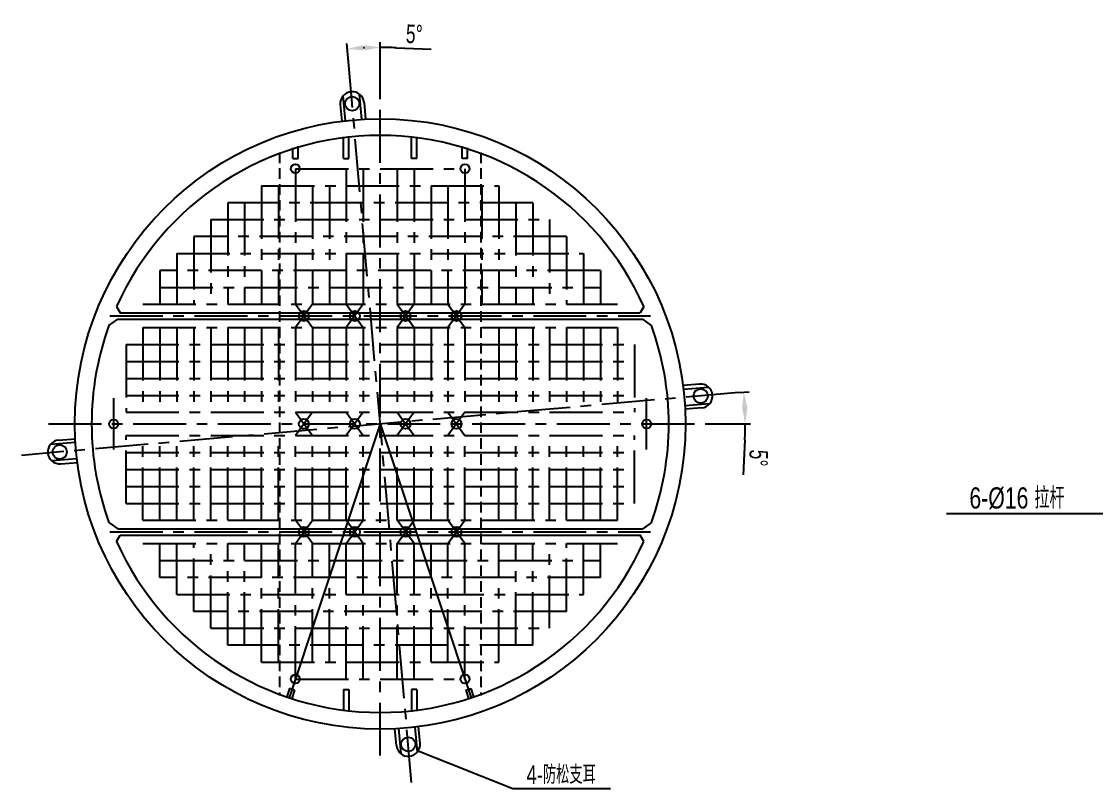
# Model space of a CAD drawing. Extents: x 34 to 831, y 17 to 546.
# Drawn here: x 40.5 to 243.6, y 141.3 to 286.2 of the extents above; entities that cross this region are included whole.
import ezdxf
from ezdxf.enums import TextEntityAlignment as Align

# ---------------------------------------------------------------- set-up
doc = ezdxf.new("R2010")
doc.units = 0
doc.header["$LTSCALE"] = 8
doc.linetypes.add('CENTER', pattern=[2, 1.25, -0.25, 0.25, -0.25])
doc.linetypes.add('HIDDEN', pattern=[0.375, 0.25, -0.125])
doc.layers.get('0').update_dxf_attribs({"color": 2, "linetype": 'CONTINUOUS'})
doc.layers.get('Defpoints').update_dxf_attribs({"linetype": 'CONTINUOUS'})
for name, color, linetype in [('CEN', 3, 'CENTER'), ('DIM', 2, 'CONTINUOUS'), ('HID', 4, 'HIDDEN'), ('OT', 1, 'CONTINUOUS')]:
    doc.layers.add(name, color=color, linetype=linetype)
doc.styles.get("Standard").update_dxf_attribs({"font": 'PV_E.shx', "width": 0.7, "bigfont": 'PV_C.shx'})
doc.dimstyles.get("Standard").update_dxf_attribs({"dimtxt": 0.18, "dimasz": 0.18, "dimexe": 0.18, "dimexo": 0.0625, "dimgap": 0.09, "dimtad": 0, "dimtih": 1, "dimtoh": 1, "dimzin": 0, "dimdsep": 46, "dimtxsty": 'Standard', "dimcen": 0.09, "dimadec": 0, "dimazin": 0, "dimtfac": 1, "dimtofl": 0, "dimtmove": 2, "dimatfit": 3, "dimfxl": 0, "dimtolj": 1, "dimarcsym": 0})
doc.dimstyles.new('STANDARD$2', dxfattribs={"dimtxt": 3.5, "dimasz": 3, "dimexe": 1.5, "dimexo": 1, "dimgap": 0.5, "dimtad": 1, "dimzin": 0, "dimdsep": 46, "dimtxsty": 'Standard', "dimcen": 0.09, "dimclrd": 7, "dimclre": 7, "dimclrt": 2, "dimadec": 0, "dimazin": 0, "dimtfac": 1, "dimtofl": 0, "dimtmove": 2, "dimatfit": 3, "dimfxl": 0, "dimtolj": 1, "dimlwd": 25, "dimlwe": 25, "dimarcsym": 0})

# ---------------------------------------------------------------- blocks, each defined once
blk = doc.blocks.new('*D17')
at = {"lineweight": 25}
for p, q in [((108.29, 272.78), (108.29, 282.27)), ((102.36, 277.88), (102, 281.99)), ((111.29, 281.2), (117.93, 280.92))]:
    blk.add_line(p, q, dxfattribs=at)
for start, end in [(92.4167, 92.5833), (87.5833, 90)]:
    blk.add_arc((108.29, 210.13), 71.13, start, end, dxfattribs=at)
for points in [[(105.11, 280.69), (105.05, 281.69), (102.09, 281)], [(105.28, 281.7), (105.3, 280.7), (108.29, 281.27)]]:
    blk.add_solid(points)
at = {"layer": 'Defpoints', "color": 0}
for p in [(104.15, 281.15), (102.36, 277.88), (108.29, 272.78), (108.29, 147.48), (114.21, 142.39)]:
    blk.add_point(p, dxfattribs=at)
at = {"insert": (114.72, 283.78), "char_height": 3.5, "attachment_point": 5, "rotation": 357.5833}
blk.add_mtext('\\A1;5°', dxfattribs=at)
blk = doc.blocks.new('*D18')
at = {"lineweight": 25}
for p, q in [((176.03, 216.06), (177.95, 216.23)), ((170.94, 210.13), (178.21, 210.13)), ((177.15, 207.14), (176.86, 200.5))]:
    blk.add_line(p, q, dxfattribs=at)
for start, end in [(2.4939, 2.5061), (357.5061, 0)]:
    blk.add_arc((108.29, 210.13), 68.93, start, end, dxfattribs=at)
for points in [[(176.65, 213.12), (177.65, 213.18), (176.95, 216.14)], [(177.65, 213.15), (176.65, 213.12), (177.21, 210.13)]]:
    blk.add_solid(points)
at = {"layer": 'Defpoints', "color": 0}
for p in [(176.03, 216.06), (177.1, 214.14), (45.64, 210.13), (170.94, 210.13), (40.54, 204.21)]:
    blk.add_point(p, dxfattribs=at)
at = {"insert": (179.72, 203.7), "char_height": 3.5, "attachment_point": 5, "rotation": 267.5061}
blk.add_mtext('\\A1;5°', dxfattribs=at)

msp = doc.modelspace()

# ---------------------------------------------------------------- linework, layer by layer
for p, q in [((95.486, 232.735), (92.286, 228.335)), ((92.286, 232.735), (95.486, 228.335)), ((105.086, 232.735), (101.886, 228.335)), ((101.886, 232.735), (105.086, 228.335)), ((114.686, 232.735), (111.486, 228.335)), ((111.486, 232.735), (114.686, 228.335)), ((124.286, 232.735), (121.086, 228.335)), ((121.086, 232.735), (124.286, 228.335)), ((95.486, 212.335), (92.286, 207.935)), ((92.286, 212.335), (95.486, 207.935)), ((105.086, 212.335), (101.886, 207.935)), ((101.886, 212.335), (105.086, 207.935)), ((114.686, 212.335), (111.486, 207.935)), ((111.486, 212.335), (114.686, 207.935)), ((124.286, 212.335), (121.086, 207.935)), ((121.086, 212.335), (124.286, 207.935)), ((108.286, 210.135), (91.116, 158.41)), ((108.286, 210.135), (125.456, 158.41)), ((246.152, 193.14), (215.244, 193.14)), ((92.286, 187.535), (95.486, 191.935)), ((95.486, 187.535), (92.286, 191.935)), ((101.886, 187.535), (105.086, 191.935)), ((105.086, 187.535), (101.886, 191.935)), ((111.486, 187.535), (114.686, 191.935)), ((114.686, 187.535), (111.486, 191.935)), ((121.086, 187.535), (124.286, 191.935)), ((124.286, 187.535), (121.086, 191.935)), ((91.181, 160.194), (90.579, 158.38)), ((92.13, 159.879), (91.181, 160.194)), ((92.13, 159.879), (91.528, 158.065)), ((101.386, 159.985), (101.386, 155.872)), ((101.386, 159.985), (102.386, 159.985)), ((102.386, 159.985), (102.386, 155.754)), ((114.186, 159.985), (114.186, 155.754)), ((115.186, 159.985), (114.186, 159.985)), ((115.186, 159.985), (115.186, 155.872)), ((124.442, 159.879), (125.391, 160.194)), ((124.442, 159.879), (125.044, 158.065)), ((125.391, 160.194), (125.993, 158.38)), ((133.323, 141.271), (151.752, 141.271))]:
    msp.add_line(p, q)
for centre, radius in [((92.286, 258.335), 0.85), ((124.286, 258.335), 0.85), ((93.886, 230.535), 0.95), ((103.486, 230.535), 0.95), ((113.086, 230.535), 0.95), ((122.686, 230.535), 0.95), ((57.962, 210.135), 0.85), ((93.886, 210.135), 0.95), ((103.486, 210.135), 0.95), ((113.086, 210.135), 0.95), ((122.686, 210.135), 0.95), ((158.61, 210.135), 0.85), ((93.886, 189.735), 0.95), ((103.486, 189.735), 0.95), ((113.086, 189.735), 0.95), ((122.686, 189.735), 0.95), ((92.286, 161.935), 0.85), ((124.286, 161.935), 0.85)]:
    msp.add_circle(centre, radius)
at = {"layer": 'CEN'}
for p, q in [((114.213, 142.394), (102.359, 277.876)), ((108.286, 147.485), (108.286, 272.785)), ((92.286, 258.335), (124.286, 258.335)), ((92.286, 258.335), (92.286, 232.735)), ((101.886, 258.335), (101.886, 232.735)), ((105.086, 258.335), (105.086, 232.735)), ((111.486, 258.335), (111.486, 232.735)), ((114.686, 258.335), (114.686, 232.735)), ((124.286, 258.335), (124.286, 232.735)), ((85.886, 255.135), (130.686, 255.135)), ((85.886, 255.135), (85.886, 232.735)), ((89.086, 255.135), (89.086, 232.735)), ((95.486, 255.135), (95.486, 232.735)), ((98.686, 255.135), (98.686, 232.735)), ((117.886, 255.135), (117.886, 232.735)), ((121.086, 255.135), (121.086, 232.735)), ((127.486, 255.135), (127.486, 232.735)), ((130.686, 255.135), (130.686, 232.735)), ((137.086, 251.935), (79.486, 251.935)), ((79.486, 251.935), (79.486, 232.735)), ((82.686, 251.935), (82.686, 232.735)), ((133.886, 251.935), (133.886, 232.735)), ((137.086, 251.935), (137.086, 232.735)), ((76.286, 248.735), (140.286, 248.735)), ((76.286, 248.735), (76.286, 232.735)), ((140.286, 248.735), (140.286, 232.735)), ((143.486, 245.535), (73.086, 245.535)), ((73.086, 245.535), (73.086, 232.735)), ((143.486, 245.535), (143.486, 232.735)), ((69.886, 242.335), (146.686, 242.335)), ((69.886, 242.335), (69.886, 232.735)), ((146.686, 242.335), (146.686, 232.735)), ((149.886, 239.135), (66.686, 239.135)), ((66.686, 239.135), (66.686, 232.735)), ((149.886, 239.135), (149.886, 232.735)), ((66.686, 235.935), (149.886, 235.935)), ((63.486, 232.735), (153.086, 232.735)), ((57.209, 230.535), (159.363, 230.535)), ((63.486, 228.335), (153.086, 228.335)), ((63.486, 228.335), (63.486, 212.335)), ((66.686, 228.335), (66.686, 212.335)), ((69.886, 228.335), (69.886, 212.335)), ((73.086, 228.335), (73.086, 212.335)), ((76.286, 228.335), (76.286, 212.335)), ((79.486, 228.335), (79.486, 212.335)), ((82.686, 228.335), (82.686, 212.335)), ((85.886, 228.335), (85.886, 212.335)), ((89.086, 228.335), (89.086, 212.335)), ((92.286, 228.335), (92.286, 212.335)), ((95.486, 228.335), (95.486, 212.335)), ((98.686, 228.335), (98.686, 212.335)), ((101.886, 228.335), (101.886, 212.335)), ((105.086, 228.335), (105.086, 212.335)), ((111.486, 228.335), (111.486, 212.335)), ((114.686, 228.335), (114.686, 212.335)), ((117.886, 228.335), (117.886, 212.335)), ((121.086, 228.335), (121.086, 212.335)), ((124.286, 228.335), (124.286, 212.335)), ((130.686, 228.335), (130.686, 212.335)), ((133.886, 228.335), (133.886, 212.335)), ((137.086, 228.335), (137.086, 212.335)), ((140.286, 228.335), (140.286, 212.335)), ((143.486, 228.335), (143.486, 212.335)), ((146.686, 228.335), (146.686, 212.335)), ((149.886, 228.335), (149.886, 212.335)), ((153.086, 228.335), (153.086, 212.335)), ((60.286, 225.135), (156.286, 225.135)), ((60.286, 225.135), (60.286, 212.335)), ((156.286, 225.135), (156.286, 212.335)), ((60.286, 221.935), (156.286, 221.935)), ((60.286, 218.735), (156.286, 218.735)), ((176.027, 216.062), (40.545, 204.208)), ((60.286, 215.535), (156.286, 215.535)), ((57.962, 205.285), (57.962, 214.985)), ((158.61, 205.285), (158.61, 214.985)), ((60.286, 212.335), (156.286, 212.335)), ((45.636, 210.135), (170.936, 210.135)), ((60.286, 195.135), (60.286, 207.935)), ((60.286, 207.935), (156.286, 207.935)), ((63.486, 191.935), (63.486, 207.935)), ((66.686, 191.935), (66.686, 207.935)), ((69.886, 191.935), (69.886, 207.935)), ((73.086, 191.935), (73.086, 207.935)), ((76.286, 191.935), (76.286, 207.935)), ((79.486, 191.935), (79.486, 207.935)), ((82.686, 191.935), (82.686, 207.935)), ((85.886, 191.935), (85.886, 207.935)), ((89.086, 191.935), (89.086, 207.935)), ((92.286, 191.935), (92.286, 207.935)), ((95.486, 191.935), (95.486, 207.935)), ((98.686, 191.935), (98.686, 207.935)), ((101.886, 191.935), (101.886, 207.935)), ((105.086, 191.935), (105.086, 207.935)), ((111.486, 191.935), (111.486, 207.935)), ((114.686, 191.935), (114.686, 207.935)), ((117.886, 191.935), (117.886, 207.935)), ((121.086, 191.935), (121.086, 207.935)), ((124.286, 191.935), (124.286, 207.935)), ((130.686, 191.935), (130.686, 207.935)), ((133.886, 191.935), (133.886, 207.935)), ((137.086, 191.935), (137.086, 207.935)), ((140.286, 191.935), (140.286, 207.935)), ((143.486, 191.935), (143.486, 207.935)), ((146.686, 191.935), (146.686, 207.935)), ((149.886, 191.935), (149.886, 207.935)), ((153.086, 191.935), (153.086, 207.935)), ((156.286, 195.135), (156.286, 207.935)), ((60.286, 204.735), (156.286, 204.735)), ((60.286, 201.535), (156.286, 201.535)), ((60.286, 198.335), (156.286, 198.335)), ((60.286, 195.135), (156.286, 195.135)), ((63.486, 191.935), (153.086, 191.935)), ((57.209, 189.735), (159.363, 189.735)), ((63.486, 187.535), (153.086, 187.535)), ((66.686, 181.135), (66.686, 187.535)), ((69.886, 177.935), (69.886, 187.535)), ((73.086, 174.735), (73.086, 187.535)), ((76.286, 171.535), (76.286, 187.535)), ((79.486, 168.335), (79.486, 187.535)), ((82.686, 168.335), (82.686, 187.535)), ((85.886, 165.135), (85.886, 187.535)), ((89.086, 165.135), (89.086, 187.535)), ((92.286, 161.935), (92.286, 187.535)), ((95.486, 165.135), (95.486, 187.535)), ((98.686, 165.135), (98.686, 187.535)), ((101.886, 161.935), (101.886, 187.535)), ((105.086, 161.935), (105.086, 187.535)), ((111.486, 161.935), (111.486, 187.535)), ((114.686, 161.935), (114.686, 187.535)), ((117.886, 165.135), (117.886, 187.535)), ((121.086, 165.135), (121.086, 187.535)), ((124.286, 161.935), (124.286, 187.535)), ((130.686, 165.135), (130.686, 187.535)), ((133.886, 168.335), (133.886, 187.535)), ((137.086, 168.335), (137.086, 187.535)), ((140.286, 171.535), (140.286, 187.535)), ((143.486, 174.735), (143.486, 187.535)), ((146.686, 177.935), (146.686, 187.535)), ((149.886, 181.135), (149.886, 187.535)), ((66.686, 184.335), (149.886, 184.335)), ((149.886, 181.135), (66.686, 181.135)), ((69.886, 177.935), (146.686, 177.935)), ((143.486, 174.735), (73.086, 174.735)), ((76.286, 171.535), (140.286, 171.535)), ((137.086, 168.335), (79.486, 168.335)), ((85.886, 165.135), (130.686, 165.135)), ((92.286, 161.935), (124.286, 161.935))]:
    msp.add_line(p, q, dxfattribs=at)
at = {"layer": 'HID'}
for p, q in [((89.286, 261.429), (89.286, 158.841)), ((127.286, 261.429), (127.286, 158.841))]:
    msp.add_line(p, q, dxfattribs=at)
at = {"layer": 'OT'}
for p, q in [((101.719, 267.41), (101.305, 272.143)), ((104.807, 267.68), (104.393, 272.414)), ((100.75, 270.458), (101.024, 267.326)), ((105.233, 270.85), (105.507, 267.718)), ((101.386, 260.285), (101.386, 264.398)), ((102.386, 260.285), (102.386, 264.516)), ((114.186, 260.285), (114.186, 264.516)), ((115.186, 260.285), (115.186, 264.398)), ((91.786, 260.285), (91.786, 262.287)), ((92.786, 260.285), (92.786, 262.593)), ((123.786, 260.285), (123.786, 262.593)), ((124.786, 260.285), (124.786, 262.287)), ((91.786, 260.285), (92.786, 260.285)), ((101.386, 260.285), (102.386, 260.285)), ((115.186, 260.285), (114.186, 260.285)), ((124.786, 260.285), (123.786, 260.285)), ((58.512, 232.335), (59.194, 231.135)), ((158.06, 232.335), (157.378, 231.135)), ((57.058, 228.735), (58.71, 229.935)), ((58.71, 229.935), (157.862, 229.935)), ((59.194, 231.135), (157.378, 231.135)), ((159.514, 228.735), (157.862, 229.935)), ((168.609, 217.671), (165.477, 217.397)), ((165.561, 216.702), (170.295, 217.116)), ((165.831, 213.614), (170.565, 214.028)), ((169.001, 213.188), (165.869, 212.914)), ((47.571, 207.082), (50.703, 207.356)), ((50.741, 206.656), (46.007, 206.242)), ((51.011, 203.568), (46.278, 203.154)), ((47.963, 202.599), (51.095, 202.873)), ((57.058, 191.535), (58.71, 190.335)), ((159.514, 191.535), (157.862, 190.335)), ((58.512, 187.935), (59.194, 189.135)), ((58.71, 190.335), (157.862, 190.335)), ((59.194, 189.135), (157.378, 189.135)), ((158.06, 187.935), (157.378, 189.135)), ((111.339, 149.42), (111.065, 152.552)), ((111.765, 152.59), (112.179, 147.856)), ((114.853, 152.86), (115.267, 148.127)), ((115.822, 149.812), (115.548, 152.944))]:
    msp.add_line(p, q, dxfattribs=at)
for centre, radius in [((102.991, 270.654), 1.35), ((108.286, 210.135), 57.65), ((168.805, 215.43), 1.35), ((47.767, 204.84), 1.35), ((113.581, 149.616), 1.35)]:
    msp.add_circle(centre, radius, dxfattribs=at)
for centre, radius, start, end in [((102.991, 270.654), 2.25, 5, 185), ((108.286, 210.135), 54.5, 24.03781, 155.96219), ((108.286, 210.135), 54.5, 160.04485, 180), ((108.286, 210.135), 54.5, 0, 19.95515), ((168.805, 215.43), 2.25, 275, 95), ((108.286, 210.135), 54.5, 180, 199.95515), ((108.286, 210.135), 54.5, 340.04485, 0), ((47.767, 204.84), 2.25, 95, 275), ((108.286, 210.135), 54.5, 204.03781, 335.96219), ((113.581, 149.616), 2.25, 185, 5)]:
    msp.add_arc(centre, radius, start, end, dxfattribs=at)

# ---------------------------------------------------------------- texts
at = {"width": 0.75}
msp.add_text('6-%%c16 拉杆', height=4, dxfattribs=at).set_placement((228.541, 194.159), align=Align.CENTER)
msp.add_text('4-防松支耳', height=3.5, dxfattribs=at).set_placement((142.45, 144.081), align=Align.MIDDLE)

# ---------------------------------------------------------------- dimensions: what is measured, and where the dimension line sits
for base, line1, line2, picture, middle in [((104.15, 281.146), ((114.213, 142.394), (102.359, 277.876)), ((108.286, 147.485), (108.286, 272.785)), '*D17', (114.72, 283.776)), ((177.098, 214.143), ((176.027, 216.062), (40.545, 204.208)), ((45.636, 210.135), (170.936, 210.135)), '*D18', (179.718, 203.697))]:
    dim = msp.add_angular_dim_2l(base=base, line1=line1, line2=line2, dimstyle='STANDARD$2', override={"dimexe": 1, "dimexo": 0, "dimgap": 0.8, "dimdec": 0, "dimlfac": 10, "dimzin": 8, "dimcen": -3, "dimclrd": 256, "dimclre": 256, "dimclrt": 256, "dimadec": 2, "dimazin": 2, "dimtfac": 0.857143, "dimtdec": 0, "dimtofl": 1, "dimtmove": 0, "dimatfit": 2})
    dim.commit()
    dim.dimension.update_dxf_attribs({"geometry": picture, "text_midpoint": middle})

# ---------------------------------------------------------------- leaders
at = {"layer": 'DIM'}
msp.add_leader([(115.477, 148.405), (133.323, 141.271)], dimstyle='Standard', override={"dimgap": 1.75, "dimtad": 0}, dxfattribs=at)

doc.saveas('drawing.dxf')
